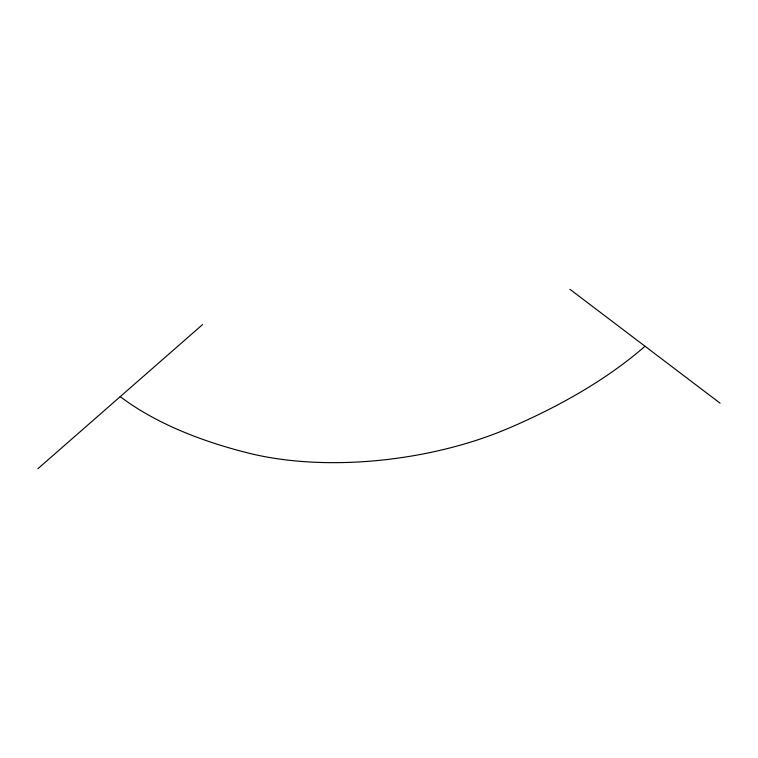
<?xml version="1.0" encoding="UTF-8"?>
<svg xmlns="http://www.w3.org/2000/svg" width="758" height="758" viewBox="0 0 758 758"><rect width="100%" height="100%" fill="white"/><g stroke="black" fill="none" stroke-linecap="round" stroke-linejoin="round"><path stroke-width="1.14" d="M37.9 468.709L202.576 324.566M569.912 289.291L720.1 403.19M645.011 346.245A472.622 218.967 -7.9 0 1 508.362 428.336A224.122 103.837 -7.9 0 1 249.098 453.237A472.622 218.967 -7.9 0 1 120.238 396.642"/></g></svg>
